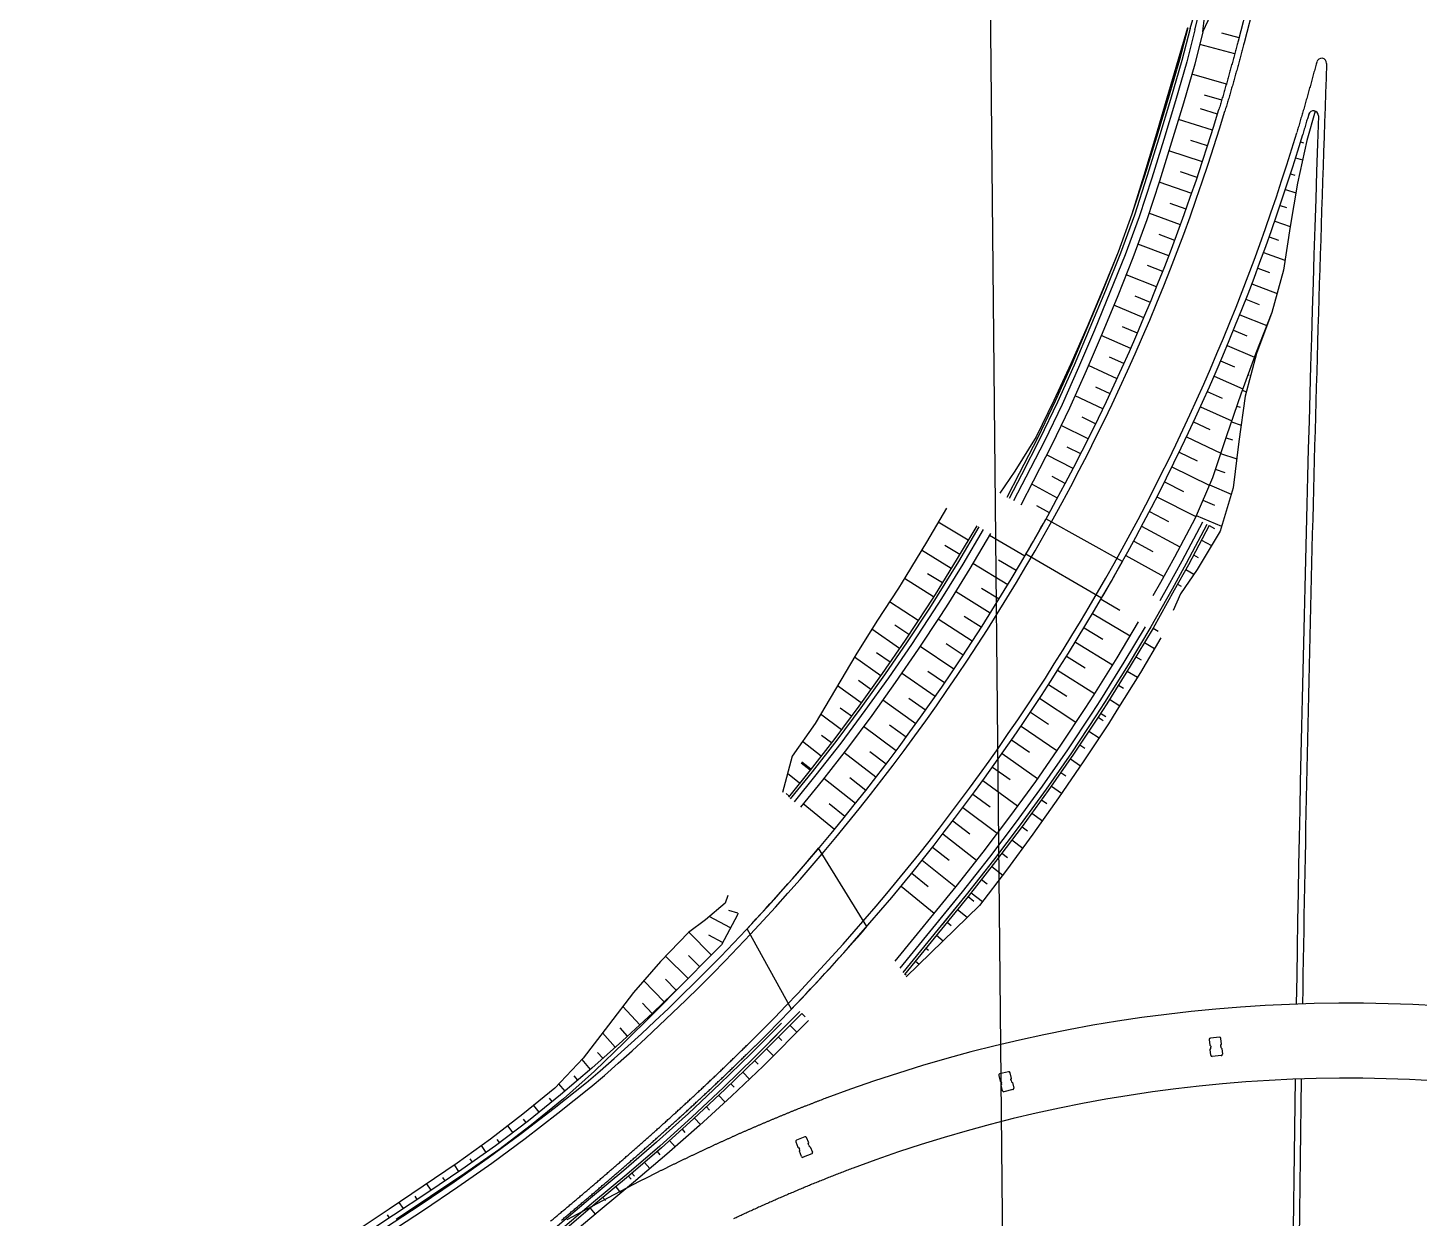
# Model space of a CAD drawing. Header units: inches. Extents: x 499362 to 502582, y 2542122 to 2545349.
# Drawn here: x 501172.5 to 501339.5, y 2543730.9 to 2543873.7 of the extents above; entities that cross this region are included whole.
import ezdxf

# ---------------------------------------------------------------- set-up
doc = ezdxf.new("R2010")
doc.units = ezdxf.units.IN
doc.header["$MEASUREMENT"] = 0
for name, color, linetype in [('0-段落划分', 2, 'Continuous'), ('ql', 7, 'Continuous'), ('桥-立柱', 5, 'Continuous')]:
    doc.layers.add(name, color=color, linetype=linetype)

# ---------------------------------------------------------------- blocks, each defined once
blk = doc.blocks.new('A$C035667EC')
at = {"layer": '桥-立柱', "color": 1, "linetype": 'Continuous'}
for p, q in [((501314.28, 2543752.35), (501314.35, 2543751.65)), ((501314.35, 2543751.65), (501314.46, 2543751.56)), ((501315.51, 2543752.61), (501314.42, 2543752.51)), ((501314.46, 2543751.56), (501314.47, 2543751.41)), ((501314.48, 2543751.26), (501314.47, 2543751.41)), ((501315.65, 2543751.67), (501315.74, 2543751.78)), ((501315.66, 2543751.52), (501315.65, 2543751.67)), ((501315.66, 2543751.52), (501315.68, 2543751.37)), ((501315.74, 2543751.78), (501315.68, 2543752.48)), ((501314.39, 2543751.15), (501314.48, 2543751.26)), ((501314.46, 2543750.46), (501314.39, 2543751.15)), ((501315.72, 2543750.42), (501314.62, 2543750.32)), ((501315.68, 2543751.37), (501315.79, 2543751.28)), ((501315.79, 2543751.28), (501315.85, 2543750.59)), ((501290.2, 2543748.47), (501289.13, 2543748.21)), ((501290.54, 2543747.68), (501290.38, 2543748.36)), ((501289.02, 2543748.03), (501289.18, 2543747.35)), ((501289.18, 2543747.35), (501289.3, 2543747.28)), ((501289.3, 2543747.28), (501289.34, 2543747.13)), ((501289.3, 2543746.86), (501289.38, 2543746.99)), ((501289.47, 2543746.18), (501289.3, 2543746.86)), ((501289.38, 2543746.99), (501289.34, 2543747.13)), ((501290.47, 2543747.56), (501290.54, 2543747.68)), ((501290.51, 2543747.42), (501290.47, 2543747.56)), ((501290.51, 2543747.42), (501290.54, 2543747.27)), ((501290.54, 2543747.27), (501290.66, 2543747.2)), ((501290.66, 2543747.2), (501290.83, 2543746.52)), ((501290.72, 2543746.33), (501289.65, 2543746.07)), ((501264.66, 2543740.06), (501264.92, 2543739.41)), ((501265.76, 2543740.67), (501264.74, 2543740.25)), ((501266.22, 2543739.94), (501265.96, 2543740.58)), ((501266.16, 2543739.81), (501266.22, 2543739.94)), ((501266.22, 2543739.67), (501266.16, 2543739.81)), ((501264.92, 2543739.41), (501265.05, 2543739.35)), ((501265.05, 2543739.35), (501265.11, 2543739.21)), ((501265.17, 2543739.08), (501265.11, 2543739.21)), ((501265.11, 2543738.95), (501265.17, 2543739.08)), ((501265.37, 2543738.3), (501265.11, 2543738.95)), ((501266.59, 2543738.63), (501265.57, 2543738.21)), ((501266.22, 2543739.67), (501266.28, 2543739.53)), ((501266.28, 2543739.53), (501266.41, 2543739.47)), ((501266.41, 2543739.47), (501266.67, 2543738.82))]:
    blk.add_line(p, q, dxfattribs=at)
for centre, start, end in [((501314.43, 2543752.36), 95.2558, 185.2558), ((501315.53, 2543752.46), 5.2558, 95.2558), ((501314.61, 2543750.47), 185.2558, 275.2558), ((501315.7, 2543750.57), 275.2558, 5.2558), ((501289.16, 2543748.07), 103.6817, 193.6817), ((501290.23, 2543748.33), 13.6817, 103.6817), ((501290.68, 2543746.48), 283.6817, 13.6817), ((501289.61, 2543746.22), 193.6817, 283.6817), ((501264.8, 2543740.11), 112.1075, 202.1075), ((501265.82, 2543740.53), 22.1075, 112.1075), ((501265.51, 2543738.35), 202.1075, 292.1075), ((501266.53, 2543738.77), 292.1075, 22.1075)]:
    blk.add_arc(centre, 0.15, start, end, dxfattribs=at)
blk = doc.blocks.new('A$C3C1B3F5F')
at = {"layer": 'ql', "color": 1, "linetype": 'Continuous'}
for p, q in [((501303.86, 2543809.71), (501294.68, 2543814.81)), ((501301.35, 2543805.3), (501292.28, 2543810.58)), ((501273.21, 2543765.91), (501267.41, 2543775.29)), ((501264.14, 2543755.98), (501258.84, 2543765.64))]:
    blk.add_line(p, q, dxfattribs=at)
for radius, start, end in [(248.25, 329.8183, 330.9412), (258.75, 329.8183, 330.9412), (248.25, 316.8632, 319.8426), (258.75, 316.1035, 319.0828)]:
    blk.add_arc((501077.68, 2543935.38), radius, start, end, dxfattribs=at)
blk = doc.blocks.new('A$C3A006F90')
at = {"layer": '0-段落划分', "color": 2, "linetype": 'Continuous'}
for p, q in [((501287.84, 2543894.84), (501289.54, 2543719.84)), ((501317.33, 2543870.61), (501313.14, 2543871.74)), ((501317.85, 2543872.54), (501315.78, 2543873.1)), ((501316.33, 2543866.99), (501312.18, 2543868.19)), ((501315.77, 2543865.07), (501313.7, 2543865.68)), ((501315.26, 2543863.39), (501313.21, 2543864.01)), ((501314.68, 2543861.48), (501310.59, 2543862.76)), ((501314.07, 2543859.57), (501312.05, 2543860.22)), ((501325.23, 2543860.06), (501325.57, 2543859.96)), ((501313.46, 2543857.67), (501309.44, 2543858.99)), ((501324.64, 2543858.15), (501325.48, 2543857.89)), ((501312.17, 2543853.88), (501308.27, 2543855.24)), ((501312.82, 2543855.77), (501310.84, 2543856.45)), ((501324.03, 2543856.24), (501324.53, 2543856.08)), ((501323.41, 2543854.34), (501324.66, 2543853.93)), ((501311.51, 2543852), (501309.58, 2543852.68)), ((501322.78, 2543852.44), (501323.56, 2543852.18)), ((501310.83, 2543850.12), (501307.04, 2543851.5)), ((501322.13, 2543850.55), (501324, 2543849.9)), ((501310.13, 2543848.24), (501308.26, 2543848.94)), ((501321.47, 2543848.67), (501322.57, 2543848.27)), ((501309.42, 2543846.37), (501305.72, 2543847.79)), ((501320.79, 2543846.78), (501323.35, 2543845.85)), ((501308.7, 2543844.51), (501306.87, 2543845.23)), ((501320.1, 2543844.91), (501321.52, 2543844.38)), ((501307.96, 2543842.65), (501304.3, 2543844.12)), ((501319.39, 2543843.04), (501322.41, 2543841.88)), ((501306.44, 2543838.95), (501302.82, 2543840.47)), ((501307.21, 2543840.8), (501305.39, 2543841.55)), ((501318.67, 2543841.17), (501320.27, 2543840.54)), ((501317.94, 2543839.31), (501321.17, 2543838.02)), ((501321.78, 2543839.59), (501321.78, 2543839.59)), ((501304.85, 2543835.28), (501301.31, 2543836.84)), ((501305.65, 2543837.11), (501303.86, 2543837.88)), ((501317.19, 2543837.46), (501318.8, 2543836.79)), ((501321.05, 2543837.73), (501321.08, 2543837.71)), ((501316.42, 2543835.61), (501319.69, 2543834.24)), ((501320.32, 2543835.87), (501320.35, 2543835.85)), ((501303.21, 2543831.63), (501299.77, 2543833.21)), ((501304.04, 2543833.45), (501302.29, 2543834.24)), ((501315.64, 2543833.77), (501317.32, 2543833.05)), ((501319.6, 2543834), (501319.76, 2543833.94)), ((501314.85, 2543831.93), (501318.29, 2543830.43)), ((501318.91, 2543832.12), (501319.08, 2543832.06)), ((501302.37, 2543829.82), (501300.68, 2543830.61)), ((501314.04, 2543830.1), (501315.83, 2543829.3)), ((501318.22, 2543830.25), (501318.74, 2543830.05)), ((501301.51, 2543828.01), (501298.18, 2543829.6)), ((501313.22, 2543828.28), (501316.97, 2543826.57)), ((501317.57, 2543828.36), (501317.98, 2543828.22)), ((501300.64, 2543826.21), (501299.01, 2543827.01)), ((501299.75, 2543824.42), (501296.52, 2543826.03)), ((501312.39, 2543826.46), (501314.35, 2543825.55)), ((501316.93, 2543826.46), (501318.11, 2543826.06)), ((501298.85, 2543822.63), (501297.25, 2543823.44)), ((501311.54, 2543824.65), (501315.65, 2543822.7)), ((501316.29, 2543824.56), (501317.05, 2543824.3)), ((501297.93, 2543820.85), (501294.77, 2543822.5)), ((501310.68, 2543822.84), (501312.83, 2543821.8)), ((501315.64, 2543822.67), (501317.57, 2543822.01)), ((501297, 2543819.08), (501295.44, 2543819.91)), ((501309.8, 2543821.05), (501314.26, 2543818.85)), ((501315, 2543820.78), (501316.16, 2543820.38)), ((501296.06, 2543817.32), (501292.98, 2543818.99)), ((501308.91, 2543819.26), (501311.18, 2543818.11)), ((501314.29, 2543818.91), (501316.92, 2543817.79)), ((501308, 2543817.47), (501312.65, 2543815.09)), ((501313.5, 2543817.07), (501314.92, 2543816.47)), ((501295.1, 2543815.56), (501293.58, 2543816.4)), ((501307.09, 2543815.69), (501309.4, 2543814.49)), ((501312.72, 2543815.23), (501315.76, 2543813.93)), ((501285.37, 2543812.28), (501281.76, 2543814.42)), ((501306.15, 2543813.93), (501310.76, 2543811.47)), ((501314.26, 2543814.03), (501314.92, 2543813.68)), ((501284.35, 2543810.56), (501282.55, 2543811.63)), ((501292.14, 2543810.34), (501287.9, 2543812.82)), ((501305.21, 2543812.16), (501307.5, 2543810.92)), ((501313.33, 2543812.26), (501314.54, 2543811.61)), ((501283.31, 2543808.85), (501279.76, 2543811.05)), ((501291.13, 2543808.62), (501289.01, 2543809.88)), ((501304.25, 2543810.41), (501308.82, 2543807.89)), ((501312.39, 2543810.49), (501312.95, 2543810.19)), ((501282.26, 2543807.15), (501280.49, 2543808.24)), ((501290.1, 2543806.9), (501285.9, 2543809.45)), ((501311.45, 2543808.73), (501312.43, 2543808.19)), ((501281.2, 2543805.45), (501277.72, 2543807.68)), ((501310.48, 2543806.97), (501310.89, 2543806.75)), ((501279.35, 2543802.61), (501275.91, 2543804.88)), ((501288, 2543803.5), (501283.85, 2543806.11)), ((501289.06, 2543805.2), (501286.97, 2543806.48)), ((501301.29, 2543805.19), (501303.55, 2543803.87)), ((501300.28, 2543803.46), (501304.77, 2543800.8)), ((501277.13, 2543799.28), (501273.79, 2543801.57)), ((501278.25, 2543800.94), (501276.54, 2543802.07)), ((501285.85, 2543800.13), (501281.75, 2543802.79)), ((501286.93, 2543801.81), (501284.87, 2543803.12)), ((501299.25, 2543801.75), (501301.49, 2543800.4)), ((501307.53, 2543801.71), (501308.13, 2543801.35)), ((501298.21, 2543800.04), (501302.66, 2543797.31)), ((501306.5, 2543799.99), (501307.72, 2543799.27)), ((501274.86, 2543795.99), (501271.72, 2543798.23)), ((501275.99, 2543797.63), (501274.36, 2543798.75)), ((501283.64, 2543796.79), (501279.59, 2543799.52)), ((501284.75, 2543798.45), (501282.71, 2543799.81)), ((501297.16, 2543798.34), (501299.37, 2543796.96)), ((501305.48, 2543798.27), (501306.09, 2543797.91)), ((501282.52, 2543795.14), (501280.5, 2543796.52)), ((501296.09, 2543796.65), (501300.49, 2543793.85)), ((501304.44, 2543796.56), (501305.65, 2543795.81)), ((501273.69, 2543794.36), (501272.19, 2543795.43)), ((501281.38, 2543793.49), (501277.37, 2543796.29)), ((501295.01, 2543794.96), (501297.2, 2543793.55)), ((501303.37, 2543794.87), (501303.98, 2543794.49)), ((501272.53, 2543792.74), (501269.67, 2543794.78)), ((501280.23, 2543791.85), (501278.24, 2543793.26)), ((501293.92, 2543793.29), (501298.26, 2543790.43)), ((501302.31, 2543793.18), (501303.54, 2543792.4)), ((501271.34, 2543791.13), (501270.01, 2543792.12)), ((501279.07, 2543790.23), (501275.11, 2543793.08)), ((501292.82, 2543791.62), (501294.98, 2543790.18)), ((501301.23, 2543791.49), (501301.85, 2543791.1)), ((501270.15, 2543789.52), (501267.64, 2543791.39)), ((501276.71, 2543787), (501272.8, 2543789.91)), ((501277.9, 2543788.61), (501275.93, 2543790.05)), ((501291.7, 2543789.96), (501296, 2543787.04)), ((501300.94, 2543791.03), (501301.55, 2543790.63)), ((501268.94, 2543787.93), (501267.77, 2543788.84)), ((501290.57, 2543788.31), (501292.7, 2543786.84)), ((501299.83, 2543789.36), (501301.06, 2543788.55)), ((501267.71, 2543786.35), (501265.46, 2543788.1)), ((501274.29, 2543783.81), (501270.45, 2543786.77)), ((501275.5, 2543785.4), (501273.57, 2543786.87)), ((501289.43, 2543786.67), (501293.68, 2543783.68)), ((501298.73, 2543787.69), (501299.34, 2543787.29)), ((501266.39, 2543784.66), (501265.32, 2543785.52)), ((501266.48, 2543784.77), (501265.4, 2543785.62)), ((501288.27, 2543785.04), (501290.38, 2543783.53)), ((501297.61, 2543786.03), (501298.83, 2543785.19)), ((501265.13, 2543783.1), (501263.69, 2543784.26)), ((501271.82, 2543780.67), (501268.04, 2543783.68)), ((501273.06, 2543782.23), (501271.15, 2543783.73)), ((501287.1, 2543783.41), (501291.29, 2543780.38)), ((501296.47, 2543784.39), (501297.09, 2543783.97)), ((501263.87, 2543781.55), (501263.5, 2543781.85)), ((501285.92, 2543781.8), (501288, 2543780.27)), ((501295.34, 2543782.75), (501296.57, 2543781.89)), ((501269.3, 2543777.56), (501265.57, 2543780.63)), ((501270.57, 2543779.11), (501268.69, 2543780.63)), ((501284.73, 2543780.19), (501288.85, 2543777.11)), ((501294.17, 2543781.12), (501294.79, 2543780.67)), ((501283.52, 2543778.6), (501285.57, 2543777.04)), ((501293, 2543779.5), (501294.26, 2543778.59)), ((501282.3, 2543777.01), (501286.37, 2543773.87)), ((501291.82, 2543777.88), (501292.46, 2543777.4)), ((501281.07, 2543775.44), (501283.09, 2543773.85)), ((501290.61, 2543776.29), (501291.91, 2543775.31)), ((501279.83, 2543773.87), (501283.85, 2543770.66)), ((501289.41, 2543774.7), (501290.07, 2543774.2)), ((501278.58, 2543772.31), (501280.57, 2543770.7)), ((501286.95, 2543771.54), (501287.62, 2543771.01)), ((501288.19, 2543773.11), (501289.51, 2543772.07)), ((501277.31, 2543770.76), (501281.26, 2543767.5)), ((501285.72, 2543769.96), (501287.07, 2543768.9)), ((501285.36, 2543769.51), (501286.02, 2543768.96)), ((501256.83, 2543765.73), (501254.28, 2543767.09)), ((501257.73, 2543767.51), (501256.63, 2543767.82)), ((501284.09, 2543767.96), (501285.25, 2543767.01)), ((501254.56, 2543762.48), (501251.83, 2543765.21)), ((501255.89, 2543763.97), (501254.22, 2543764.86)), ((501281.56, 2543764.86), (501282.37, 2543764.2)), ((501282.82, 2543766.41), (501283.32, 2543766.01)), ((501280.29, 2543763.31), (501280.61, 2543763.05)), ((501251.74, 2543759.65), (501249.05, 2543762.33)), ((501253.15, 2543761.07), (501251.8, 2543762.42)), ((501279.03, 2543761.76), (501279.49, 2543761.39)), ((501277.76, 2543760.21), (501277.91, 2543760.1)), ((501248.87, 2543756.86), (501246.43, 2543759.4)), ((501250.31, 2543758.25), (501249.03, 2543759.58)), ((501247.43, 2543755.47), (501246.29, 2543756.7)), ((501245.96, 2543754.12), (501243.92, 2543756.32)), ((501265.38, 2543755.48), (501265.8, 2543755.07)), ((501243.01, 2543751.42), (501241.48, 2543753.14)), ((501244.49, 2543752.76), (501243.59, 2543753.74)), ((501263.97, 2543754.07), (501264.81, 2543753.23)), ((501262.56, 2543752.65), (501262.98, 2543752.23)), ((501240.02, 2543748.76), (501239.02, 2543749.94)), ((501241.52, 2543750.09), (501240.88, 2543750.8)), ((501259.73, 2543749.82), (501260.14, 2543749.4)), ((501261.15, 2543751.23), (501261.98, 2543750.4)), ((501258.3, 2543748.43), (501259.11, 2543747.59)), ((501236.98, 2543746.16), (501236.24, 2543747.03)), ((501238.5, 2543747.46), (501238.06, 2543747.97)), ((501256.86, 2543747.03), (501257.26, 2543746.62)), ((501235.44, 2543744.89), (501235.1, 2543745.3)), ((501255.41, 2543745.65), (501256.19, 2543744.83)), ((501233.89, 2543743.62), (501233.22, 2543744.44)), ((501253.96, 2543744.28), (501254.33, 2543743.88)), ((501230.74, 2543741.16), (501230.11, 2543741.99)), ((501232.33, 2543742.37), (501232.01, 2543742.79)), ((501251.02, 2543741.57), (501251.37, 2543741.18)), ((501252.5, 2543742.91), (501253.23, 2543742.13)), ((501229.14, 2543739.95), (501228.83, 2543740.36)), ((501249.53, 2543740.23), (501250.21, 2543739.48)), ((501227.52, 2543738.78), (501226.94, 2543739.61)), ((501248.04, 2543738.9), (501248.36, 2543738.52)), ((501224.24, 2543736.49), (501223.71, 2543737.3)), ((501225.89, 2543737.63), (501225.6, 2543738.04)), ((501246.52, 2543737.59), (501247.16, 2543736.86)), ((501220.92, 2543734.27), (501220.4, 2543735.04)), ((501222.58, 2543735.38), (501222.32, 2543735.77)), ((501244.6, 2543735.93), (501244.9, 2543735.57)), ((501245.01, 2543736.29), (501245.32, 2543735.93)), ((501219.25, 2543733.16), (501219, 2543733.54)), ((501241.52, 2543733.38), (501241.82, 2543733.01)), ((501243.06, 2543734.65), (501243.67, 2543733.92)), ((501217.58, 2543732.06), (501217.09, 2543732.8)), ((501239.99, 2543732.09), (501240.6, 2543731.37)), ((501215.92, 2543730.95), (501215.67, 2543731.32))]:
    blk.add_line(p, q, dxfattribs=at)
at = {"layer": '0-段落划分', "color": 2, "flags": 128}
for points in [[(501328.51, 2543930.87), (501327.98, 2543925.91), (501327.37, 2543920.96), (501326.7, 2543916.02), (501325.97, 2543911.09), (501325.16, 2543906.17), (501324.29, 2543901.26), (501323.36, 2543896.37), (501322.36, 2543891.49), (501321.29, 2543886.63), (501320.17, 2543881.78), (501318.99, 2543876.95), (501317.74, 2543872.13)], [(501239.55, 2543747.16), (501235.67, 2543744.05), (501231.73, 2543741.03), (501227.74, 2543738.09), (501223.69, 2543735.23), (501219.58, 2543732.45), (501215.43, 2543729.76), (501211.22, 2543727.15), (501206.96, 2543724.63), (501202.66, 2543722.19), (501198.31, 2543719.84), (501193.92, 2543717.58), (501189.47, 2543715.41)], [(501240.02, 2543746.57), (501236.13, 2543743.46), (501232.18, 2543740.43), (501228.18, 2543737.48), (501224.11, 2543734.61), (501220, 2543731.82), (501215.83, 2543729.12), (501211.61, 2543726.51), (501207.34, 2543723.98), (501203.02, 2543721.53), (501198.66, 2543719.18), (501194.25, 2543716.91), (501189.8, 2543714.74)]]:
    blk.add_lwpolyline(points, dxfattribs=at)
at = {"layer": '0-段落划分', "color": 2, "linetype": 'Continuous', "flags": 128}
for points in [[(501329.25, 2543930.79), (501328.72, 2543925.82), (501328.12, 2543920.86), (501327.45, 2543915.91), (501326.71, 2543910.97), (501325.9, 2543906.04), (501325.03, 2543901.12), (501324.09, 2543896.22), (501323.09, 2543891.33), (501322.03, 2543886.46), (501320.9, 2543881.6), (501319.71, 2543876.76), (501318.47, 2543871.94)], [(501311.98, 2543873.66), (501311.98, 2543873.66), (501313.88, 2543880.04), (501314.16, 2543882.14)], [(501312.56, 2543873.51), (501312.56, 2543873.51), (501314.18, 2543880.03), (501314.46, 2543882.13)], [(501313.52, 2543873.25), (501313.69, 2543875.01), (501314.78, 2543880), (501315.05, 2543882.11)], [(501313.52, 2543873.25), (501316.61, 2543879.94), (501316.61, 2543879.94), (501316.89, 2543882.04)], [(501311.67, 2543873.74), (501310.55, 2543869.94)], [(501311.69, 2543873.74), (501310.7, 2543869.9)], [(501311.98, 2543873.66), (501310.99, 2543869.82)], [(501311.98, 2543873.66), (501310.99, 2543869.82)], [(501312.56, 2543873.51), (501311.57, 2543869.66)], [(501312.56, 2543873.51), (501311.57, 2543869.66)], [(501313.52, 2543873.25), (501312.53, 2543869.38)], [(501310.55, 2543869.94), (501309.2, 2543865.29), (501307.83, 2543860.65), (501306.43, 2543856.01), (501304.97, 2543851.39), (501303.33, 2543846.83), (501303.33, 2543846.83)], [(501310.7, 2543869.9), (501309.35, 2543865.25), (501307.96, 2543860.61), (501306.52, 2543855.98), (501305, 2543851.38), (501303.34, 2543846.83), (501303.34, 2543846.83)], [(501310.99, 2543869.82), (501309.64, 2543865.16), (501308.24, 2543860.52), (501306.8, 2543855.89), (501305.29, 2543851.28), (501303.62, 2543846.72), (501303.62, 2543846.72)], [(501310.99, 2543869.82), (501309.64, 2543865.16), (501308.24, 2543860.52), (501306.8, 2543855.89), (501305.29, 2543851.28), (501303.62, 2543846.72), (501303.62, 2543846.72)], [(501311.57, 2543869.66), (501310.22, 2543864.99), (501308.81, 2543860.33), (501307.37, 2543855.69), (501305.85, 2543851.07), (501304.18, 2543846.5), (501304.18, 2543846.5)], [(501311.57, 2543869.66), (501310.22, 2543864.99), (501308.81, 2543860.33), (501307.37, 2543855.69), (501305.85, 2543851.07), (501304.18, 2543846.5), (501304.18, 2543846.5)], [(501312.53, 2543869.38), (501311.17, 2543864.7), (501309.76, 2543860.02), (501308.31, 2543855.36), (501306.79, 2543850.72), (501305.11, 2543846.13), (501305.11, 2543846.13)], [(501326.98, 2543863.76), (501326, 2543860.21), (501324.86, 2543855.12), (501324, 2543849.92), (501323.17, 2543844.67), (501321.78, 2543839.59), (501321.78, 2543839.59)], [(501303.33, 2543846.83), (501301.52, 2543842.33), (501299.63, 2543837.87), (501297.68, 2543833.43), (501295.65, 2543829.03), (501293.5, 2543824.67), (501293.5, 2543824.67)], [(501303.34, 2543846.83), (501301.53, 2543842.33), (501299.68, 2543837.85), (501297.78, 2543833.38), (501295.81, 2543828.94), (501293.7, 2543824.57), (501293.7, 2543824.57)], [(501303.62, 2543846.72), (501301.81, 2543842.21), (501299.95, 2543837.73), (501298.06, 2543833.25), (501296.08, 2543828.81), (501293.97, 2543824.44), (501293.97, 2543824.44)], [(501303.62, 2543846.72), (501301.81, 2543842.21), (501299.95, 2543837.73), (501298.06, 2543833.25), (501296.08, 2543828.81), (501293.97, 2543824.44), (501293.97, 2543824.44)], [(501304.18, 2543846.5), (501302.36, 2543841.98), (501300.5, 2543837.48), (501298.6, 2543833), (501296.62, 2543828.55), (501294.5, 2543824.16), (501294.5, 2543824.16)], [(501304.18, 2543846.5), (501302.36, 2543841.98), (501300.5, 2543837.48), (501298.6, 2543833), (501296.62, 2543828.55), (501294.5, 2543824.16), (501294.5, 2543824.16)], [(501305.11, 2543846.13), (501303.29, 2543841.6), (501301.42, 2543837.08), (501299.51, 2543832.58), (501297.52, 2543828.11), (501295.39, 2543823.71), (501295.39, 2543823.71)], [(501321.78, 2543839.59), (501319.86, 2543834.71), (501318.05, 2543829.78), (501316.36, 2543824.77), (501314.65, 2543819.75), (501312.57, 2543814.89), (501312.57, 2543814.89)], [(501321.78, 2543839.59), (501319.95, 2543834.67), (501318.6, 2543829.53), (501317.82, 2543824.09), (501317.14, 2543818.54), (501315.59, 2543813.34), (501315.59, 2543813.34)], [(501293.5, 2543824.67), (501290.97, 2543820.53), (501289.14, 2543817.89)], [(501293.7, 2543824.57), (501291.49, 2543820.25), (501290.01, 2543817.4)], [(501293.97, 2543824.44), (501291.76, 2543820.1), (501290.27, 2543817.26)], [(501293.97, 2543824.44), (501291.76, 2543820.1), (501290.27, 2543817.26)], [(501294.5, 2543824.16), (501292.28, 2543819.82), (501290.8, 2543816.97)], [(501294.5, 2543824.16), (501292.28, 2543819.82), (501290.8, 2543816.97)], [(501295.39, 2543823.71), (501293.16, 2543819.35), (501291.67, 2543816.48)], [(501282.76, 2543816.11), (501280.35, 2543812.03), (501277.89, 2543807.96), (501276.98, 2543806.52)], [(501312.57, 2543814.89), (501310.1, 2543810.22), (501308.42, 2543807.17)], [(501286.39, 2543814), (501283.93, 2543809.85), (501281.39, 2543805.74), (501280.45, 2543804.28)], [(501286.65, 2543813.85), (501284.18, 2543809.69), (501281.64, 2543805.58), (501280.7, 2543804.11)], [(501286.65, 2543813.85), (501284.18, 2543809.69), (501281.64, 2543805.58), (501280.7, 2543804.11)], [(501287.17, 2543813.55), (501284.7, 2543809.38), (501282.15, 2543805.26), (501281.21, 2543803.79)], [(501287.17, 2543813.55), (501284.7, 2543809.38), (501282.15, 2543805.26), (501281.21, 2543803.79)], [(501313.46, 2543814.44), (501310.98, 2543809.75), (501309.3, 2543806.69)], [(501313.46, 2543814.44), (501310.98, 2543809.75), (501309.3, 2543806.69)], [(501313.99, 2543814.16), (501311.51, 2543809.47), (501309.82, 2543806.4)], [(501313.99, 2543814.16), (501311.51, 2543809.47), (501309.82, 2543806.4)], [(501314.26, 2543814.03), (501311.78, 2543809.32), (501310.08, 2543806.25)], [(501315.59, 2543813.34), (501312.82, 2543808.76), (501310.82, 2543805.84)], [(501288.03, 2543813.05), (501285.55, 2543808.86), (501282.99, 2543804.72), (501282.05, 2543803.24)], [(501276.98, 2543806.52), (501274.4, 2543802.54), (501271.88, 2543798.5), (501269.45, 2543794.39), (501266.98, 2543790.28), (501264.25, 2543786.36), (501264.25, 2543786.36)], [(501308.42, 2543807.17), (501307.52, 2543805.58)], [(501309.3, 2543806.69), (501308.34, 2543804.99)], [(501309.82, 2543806.4), (501307.27, 2543801.86)], [(501309.82, 2543806.4), (501307.27, 2543801.86)], [(501310.08, 2543806.25), (501307.53, 2543801.71)], [(501310.82, 2543805.84), (501309.96, 2543803.83)], [(501280.45, 2543804.28), (501277.79, 2543800.25), (501275.05, 2543796.27), (501272.24, 2543792.34), (501269.36, 2543788.47), (501266.39, 2543784.66), (501266.39, 2543784.66)], [(501280.7, 2543804.11), (501278.04, 2543800.08), (501275.3, 2543796.09), (501272.49, 2543792.16), (501269.6, 2543788.28), (501266.62, 2543784.47), (501266.62, 2543784.47)], [(501280.7, 2543804.11), (501278.04, 2543800.08), (501275.3, 2543796.09), (501272.49, 2543792.16), (501269.6, 2543788.28), (501266.62, 2543784.47), (501266.62, 2543784.47)], [(501281.21, 2543803.79), (501278.54, 2543799.74), (501275.79, 2543795.75), (501272.97, 2543791.81), (501270.07, 2543787.92), (501267.09, 2543784.09), (501267.09, 2543784.09)], [(501281.21, 2543803.79), (501278.54, 2543799.74), (501275.79, 2543795.75), (501272.97, 2543791.81), (501270.07, 2543787.92), (501267.09, 2543784.09), (501267.09, 2543784.09)], [(501282.05, 2543803.24), (501279.37, 2543799.18), (501276.61, 2543795.17), (501273.78, 2543791.21), (501270.87, 2543787.31), (501267.87, 2543783.47), (501267.87, 2543783.47)], [(501305.76, 2543802.45), (501303.18, 2543798.13), (501300.37, 2543793.66), (501299.34, 2543792.06)], [(501306.58, 2543801.88), (501304.03, 2543797.61), (501301.21, 2543793.12), (501300.18, 2543791.52)], [(501307.27, 2543801.86), (501304.55, 2543797.3), (501301.72, 2543792.8), (501300.68, 2543791.19)], [(501307.27, 2543801.86), (501304.55, 2543797.3), (501301.72, 2543792.8), (501300.68, 2543791.19)], [(501307.53, 2543801.71), (501304.8, 2543797.14), (501301.97, 2543792.64), (501300.94, 2543791.03)], [(501308.48, 2543800.56), (501306.02, 2543796.4), (501303.2, 2543791.86), (501302.17, 2543790.23)], [(501299.34, 2543792.06), (501296.43, 2543787.66), (501293.42, 2543783.32), (501290.32, 2543779.05), (501287.13, 2543774.84), (501283.87, 2543770.69), (501283.87, 2543770.69)], [(501300.18, 2543791.52), (501297.26, 2543787.1), (501294.24, 2543782.74), (501291.13, 2543778.46), (501287.93, 2543774.23), (501284.65, 2543770.07), (501284.65, 2543770.07)], [(501300.18, 2543791.52), (501297.26, 2543787.1), (501294.24, 2543782.74), (501291.13, 2543778.46), (501287.93, 2543774.23), (501284.65, 2543770.07), (501284.65, 2543770.07)], [(501300.68, 2543791.19), (501297.75, 2543786.76), (501294.73, 2543782.4), (501291.61, 2543778.1), (501288.4, 2543773.87), (501285.12, 2543769.69), (501285.12, 2543769.69)], [(501300.68, 2543791.19), (501297.75, 2543786.76), (501294.73, 2543782.4), (501291.61, 2543778.1), (501288.4, 2543773.87), (501285.12, 2543769.69), (501285.12, 2543769.69)], [(501300.94, 2543791.03), (501298, 2543786.6), (501294.97, 2543782.23), (501291.85, 2543777.92), (501288.64, 2543773.69), (501285.36, 2543769.51), (501285.36, 2543769.51)], [(501302.17, 2543790.23), (501299.22, 2543785.77), (501296.21, 2543781.35), (501293.13, 2543776.98), (501289.97, 2543772.67), (501286.7, 2543768.43), (501286.7, 2543768.43)], [(501264.25, 2543786.36), (501263.09, 2543781.99)], [(501266.39, 2543784.66), (501263.78, 2543781.43)], [(501266.62, 2543784.47), (501264.01, 2543781.24)], [(501266.62, 2543784.47), (501264.01, 2543781.24)], [(501267.09, 2543784.09), (501264.47, 2543780.85)], [(501267.09, 2543784.09), (501264.47, 2543780.85)], [(501267.87, 2543783.47), (501265.24, 2543780.22)], [(501283.87, 2543770.69), (501276.55, 2543761.73)], [(501284.65, 2543770.07), (501277.16, 2543760.89)], [(501284.65, 2543770.07), (501281.77, 2543766.54)], [(501256.53, 2543769.61), (501256.2, 2543768.69), (501253.84, 2543766.72), (501253.84, 2543766.72), (501251.81, 2543765.19), (501251.81, 2543765.19), (501248.43, 2543761.69), (501245.21, 2543758), (501242.19, 2543754.07), (501239.16, 2543750.09), (501235.75, 2543746.51), (501235.75, 2543746.51), (501235.75, 2543746.51), (501231.93, 2543743.39), (501228.03, 2543740.39), (501224.03, 2543737.52), (501219.96, 2543734.74), (501215.88, 2543731.99), (501215.88, 2543731.99)], [(501285.12, 2543769.69), (501277.52, 2543760.39)], [(501285.36, 2543769.51), (501277.71, 2543760.14)], [(501286.7, 2543768.43), (501277.92, 2543759.85)], [(501285.12, 2543769.69), (501282.23, 2543766.16)], [(501257.73, 2543767.51), (501257.67, 2543767.31), (501255.74, 2543763.7), (501255.74, 2543763.7), (501254.57, 2543762.49), (501254.57, 2543762.49), (501251.08, 2543758.99), (501247.52, 2543755.56), (501243.89, 2543752.19), (501240.19, 2543748.91), (501236.43, 2543745.69), (501236.43, 2543745.69), (501236.43, 2543745.69), (501232.59, 2543742.57), (501228.65, 2543739.58), (501224.61, 2543736.73), (501220.5, 2543733.99), (501216.38, 2543731.26), (501216.38, 2543731.26), (501216.38, 2543731.26), (501212.26, 2543728.54)], [(501254.57, 2543762.49), (501251.09, 2543758.98), (501247.59, 2543755.48), (501244.08, 2543751.98), (501240.51, 2543748.54), (501236.81, 2543745.23), (501236.81, 2543745.23), (501236.81, 2543745.23), (501232.97, 2543742.1), (501229.02, 2543739.1), (501224.97, 2543736.25), (501220.84, 2543733.5), (501216.72, 2543730.76)], [(501265.17, 2543755.7), (501259.71, 2543750.21), (501255.98, 2543746.59), (501252.19, 2543743.04), (501248.34, 2543739.55), (501244.4, 2543736.16), (501244.4, 2543736.16)], [(501265.38, 2543755.48), (501259.92, 2543750), (501256.19, 2543746.38), (501252.39, 2543742.82), (501248.54, 2543739.33), (501244.6, 2543735.93), (501244.6, 2543735.93)], [(501262.94, 2543754.31), (501259.29, 2543750.64), (501255.57, 2543747.03), (501251.79, 2543743.48), (501247.95, 2543740.01), (501244.02, 2543736.62), (501244.02, 2543736.62)], [(501263.37, 2543753.89), (501259.71, 2543750.21), (501255.98, 2543746.59), (501252.19, 2543743.04), (501248.34, 2543739.55), (501244.4, 2543736.16), (501244.4, 2543736.16)], [(501266.2, 2543754.63), (501260.74, 2543749.16), (501256.97, 2543745.55), (501253.12, 2543742.02), (501249.19, 2543738.58), (501245.21, 2543735.2), (501245.21, 2543735.2)], [(501244.02, 2543736.62), (501240.03, 2543733.31), (501236.07, 2543729.95), (501232.15, 2543726.53), (501228.2, 2543723.13), (501224.05, 2543719.98), (501224.05, 2543719.98)], [(501244.4, 2543736.16), (501240.41, 2543732.84), (501236.44, 2543729.48), (501232.51, 2543726.05), (501228.54, 2543722.64), (501224.38, 2543719.48), (501224.38, 2543719.48)], [(501244.4, 2543736.16), (501240.41, 2543732.84), (501236.44, 2543729.48), (501232.51, 2543726.05), (501228.54, 2543722.64), (501224.38, 2543719.48), (501224.38, 2543719.48)], [(501244.6, 2543735.93), (501240.6, 2543732.61), (501236.62, 2543729.24), (501232.69, 2543725.81), (501228.72, 2543722.4), (501224.55, 2543719.23), (501224.55, 2543719.23)], [(501245.21, 2543735.2), (501241.19, 2543731.87), (501237.2, 2543728.5), (501233.23, 2543725.07), (501229.23, 2543721.68), (501225.04, 2543718.52), (501225.04, 2543718.52)], [(501215.88, 2543731.99), (501211.78, 2543729.28), (501207.58, 2543726.72), (501203.29, 2543724.32), (501198.94, 2543722.03), (501194.6, 2543719.75), (501194.6, 2543719.75), (501194.6, 2543719.75), (501190.26, 2543717.45), (501185.89, 2543715.23), (501181.48, 2543713.07), (501177.02, 2543711), (501172.52, 2543709.02), (501172.52, 2543709.02)]]:
    blk.add_lwpolyline(points, dxfattribs=at)
at = {"layer": '0-段落划分', "color": 2, "flags": 128}
for points in [[(501317.74, 2543872.13, 0.000237), (501317.68, 2543871.88, 0.000585), (501317.51, 2543871.27, 0.000589), (501317.35, 2543870.66, 0.000592), (501317.18, 2543870.05, 0.000596), (501317.01, 2543869.44, 0.000599), (501316.84, 2543868.83, 0.000603), (501316.67, 2543868.22, 0.000606), (501316.5, 2543867.61, 0.00061), (501316.33, 2543867, 0.000613), (501316.15, 2543866.39, 0.000616), (501315.98, 2543865.78, 0.00062), (501315.8, 2543865.18, 0.000623), (501315.62, 2543864.57, 0.000631), (501315.44, 2543863.96, 0.000631)], [(501318.47, 2543871.94, 0.000239), (501318.4, 2543871.69, 0.000589), (501318.24, 2543871.08, 0.000592), (501318.07, 2543870.46, 0.000596), (501317.91, 2543869.85, 0.000599), (501317.74, 2543869.24, 0.000603), (501317.57, 2543868.63, 0.000606), (501317.4, 2543868.01, 0.00061), (501317.22, 2543867.4, 0.000613), (501317.05, 2543866.79, 0.000617), (501316.87, 2543866.18, 0.00062), (501316.7, 2543865.57, 0.000624), (501316.52, 2543864.96, 0.000627), (501316.34, 2543864.36, 0.000633), (501316.15, 2543863.75)], [(501327.17, 2543869.64), (501327.1, 2543869.38, 0.00063), (501326.93, 2543868.74, 0.000634), (501326.76, 2543868.11, 0.000638), (501326.59, 2543867.48, 0.000641), (501326.41, 2543866.84, 0.000645), (501326.24, 2543866.21, 0.000649), (501326.06, 2543865.58, 0.000653), (501325.88, 2543864.94, 0.000657), (501325.7, 2543864.31, 0.000661), (501325.52, 2543863.68, 0.000665), (501325.33, 2543863.05, 0.00067), (501325.15, 2543862.42, 0.000674), (501324.96, 2543861.79, 0.000657), (501324.78, 2543861.18, 0.000657)], [(501326.21, 2543863.36), (501326.05, 2543862.84, 0.000673), (501325.87, 2543862.21, 0.000678), (501325.68, 2543861.57, 0.000659), (501325.5, 2543860.96, 0.000659)], [(501235.23, 2543730.53, -0.000097), (501235.44, 2543730.7, -0.000098), (501235.65, 2543730.88, -0.0001), (501235.87, 2543731.06, -0.000101), (501236.08, 2543731.24, -0.000103), (501236.29, 2543731.42, -0.000104), (501236.51, 2543731.6, -0.000106), (501236.72, 2543731.78, -0.000107), (501236.93, 2543731.95, -0.000109), (501237.15, 2543732.13, -0.00011), (501237.36, 2543732.31, -0.000112), (501237.57, 2543732.49, -0.000113), (501237.78, 2543732.67, -0.000115), (501238, 2543732.85, -0.000116), (501238.21, 2543733.03, -0.000118), (501238.42, 2543733.21, -0.000119), (501238.63, 2543733.39, -0.000121), (501238.85, 2543733.57, -0.000122), (501239.06, 2543733.75, -0.000124), (501239.27, 2543733.93, -0.000126), (501239.48, 2543734.11, -0.000127), (501239.7, 2543734.29, -0.000129), (501239.91, 2543734.47, -0.00013), (501240.12, 2543734.65, -0.000132), (501240.33, 2543734.83, -0.000133), (501240.54, 2543735.01, -0.000135), (501240.75, 2543735.19, -0.000136), (501240.97, 2543735.37, -0.000138), (501241.18, 2543735.56, -0.000139), (501241.39, 2543735.74, -0.000141), (501241.6, 2543735.92, -0.000142), (501241.81, 2543736.1, -0.000144), (501242.02, 2543736.28, -0.000145), (501242.23, 2543736.46, -0.000147), (501242.44, 2543736.65, -0.000148), (501242.65, 2543736.83, -0.00015), (501242.86, 2543737.01, -0.000152), (501243.07, 2543737.19, -0.000153), (501243.28, 2543737.37, -0.000155), (501243.5, 2543737.56, -0.000156), (501243.71, 2543737.74, -0.000158), (501243.92, 2543737.92, -0.000159), (501244.13, 2543738.11, -0.000161), (501244.33, 2543738.29, -0.000162), (501244.54, 2543738.47, -0.000164), (501244.75, 2543738.65, -0.000165), (501244.96, 2543738.84, -0.000167), (501245.17, 2543739.02, -0.000168), (501245.38, 2543739.21, -0.00017), (501245.59, 2543739.39, -0.000171), (501245.8, 2543739.57, -0.000173), (501246.01, 2543739.76, -0.000174), (501246.22, 2543739.94, -0.000176), (501246.43, 2543740.13, -0.000177), (501246.63, 2543740.31, -0.000179), (501246.84, 2543740.5, -0.00018), (501247.05, 2543740.68, -0.000182), (501247.26, 2543740.87, -0.000183), (501247.47, 2543741.05, -0.000185), (501247.68, 2543741.24, -0.000186), (501247.88, 2543741.42, -0.000188), (501248.09, 2543741.61, -0.000189), (501248.3, 2543741.79, -0.000191), (501248.51, 2543741.98, -0.000192), (501248.71, 2543742.17, -0.000194), (501248.92, 2543742.35, -0.000195), (501249.13, 2543742.54, -0.000197), (501249.33, 2543742.73, -0.000199), (501249.54, 2543742.91, -0.0002), (501249.75, 2543743.1, -0.000202), (501249.95, 2543743.29, -0.000203), (501250.16, 2543743.47, -0.000205), (501250.36, 2543743.66, -0.000206), (501250.57, 2543743.85, -0.000208), (501250.78, 2543744.04, -0.000209), (501250.98, 2543744.23, -0.000211), (501251.19, 2543744.41, -0.000212), (501251.39, 2543744.6, -0.000214), (501251.6, 2543744.79, -0.000215), (501251.8, 2543744.98, -0.000217), (501252.01, 2543745.17, -0.000218), (501252.21, 2543745.36, -0.00022), (501252.42, 2543745.55, -0.000221), (501252.62, 2543745.74, -0.000223), (501252.82, 2543745.93, -0.000224), (501253.03, 2543746.12, -0.000226), (501253.23, 2543746.31, -0.000227), (501253.44, 2543746.5, -0.000229), (501253.64, 2543746.69, -0.00023), (501253.84, 2543746.88, -0.000232), (501254.05, 2543747.07, -0.000233), (501254.25, 2543747.26, -0.000235), (501254.45, 2543747.45, -0.000237), (501254.65, 2543747.64, -0.000238), (501254.86, 2543747.83, -0.00024), (501255.06, 2543748.03, -0.000241), (501255.26, 2543748.22, -0.000243), (501255.46, 2543748.41, -0.000244), (501255.66, 2543748.6, -0.000246), (501255.87, 2543748.79, -0.000247), (501256.07, 2543748.99, -0.000249), (501256.27, 2543749.18, -0.00025), (501256.47, 2543749.37, -0.000252), (501256.67, 2543749.57, -0.000253), (501256.87, 2543749.76, -0.000255), (501257.07, 2543749.95, -0.000256), (501257.27, 2543750.15, -0.000258), (501257.47, 2543750.34, -0.000259), (501257.67, 2543750.54, -0.000261), (501257.87, 2543750.73, -0.000262), (501258.07, 2543750.93, -0.000264), (501258.27, 2543751.12, -0.000265), (501258.47, 2543751.32, -0.000267), (501258.67, 2543751.51, -0.000269), (501258.87, 2543751.71, -0.00027), (501259.06, 2543751.9, -0.000271), (501259.26, 2543752.1, -0.000271)], [(501236.56, 2543730.66, -0.000103), (501236.78, 2543730.84, -0.000104), (501236.99, 2543731.02, -0.000106), (501237.2, 2543731.2, -0.000107), (501237.42, 2543731.38, -0.000109), (501237.63, 2543731.56, -0.00011), (501237.84, 2543731.74, -0.000112), (501238.06, 2543731.92, -0.000113), (501238.27, 2543732.1, -0.000115), (501238.48, 2543732.28, -0.000116), (501238.69, 2543732.46, -0.000118), (501238.91, 2543732.64, -0.000119), (501239.12, 2543732.82, -0.000121), (501239.33, 2543733, -0.000122), (501239.54, 2543733.18, -0.000124), (501239.76, 2543733.36, -0.000126), (501239.97, 2543733.54, -0.000128), (501240.18, 2543733.72, -0.000129), (501240.39, 2543733.9, -0.000131), (501240.61, 2543734.08, -0.000132), (501240.82, 2543734.26, -0.000134), (501241.03, 2543734.44, -0.000135), (501241.24, 2543734.62, -0.000137), (501241.45, 2543734.81, -0.000138), (501241.67, 2543734.99, -0.00014), (501241.88, 2543735.17, -0.000141), (501242.09, 2543735.35, -0.000143), (501242.3, 2543735.53, -0.000144), (501242.51, 2543735.71, -0.000146), (501242.72, 2543735.9, -0.000147), (501242.93, 2543736.08, -0.000149), (501243.14, 2543736.26, -0.00015), (501243.36, 2543736.44, -0.000152), (501243.57, 2543736.62, -0.000154), (501243.78, 2543736.81, -0.000155), (501243.99, 2543736.99, -0.000157), (501244.2, 2543737.17, -0.000158), (501244.41, 2543737.36, -0.00016), (501244.62, 2543737.54, -0.000161), (501244.83, 2543737.72, -0.000163), (501245.04, 2543737.91, -0.000164), (501245.25, 2543738.09, -0.000166), (501245.46, 2543738.27, -0.000167), (501245.67, 2543738.46, -0.000169), (501245.88, 2543738.64, -0.00017), (501246.09, 2543738.83, -0.000172), (501246.3, 2543739.01, -0.000173), (501246.51, 2543739.2, -0.000175), (501246.71, 2543739.38, -0.000176), (501246.92, 2543739.56, -0.000178), (501247.13, 2543739.75, -0.000179), (501247.34, 2543739.94, -0.000181), (501247.55, 2543740.12, -0.000183), (501247.76, 2543740.31, -0.000184), (501247.97, 2543740.49, -0.000186), (501248.17, 2543740.68, -0.000187), (501248.38, 2543740.86, -0.000189), (501248.59, 2543741.05, -0.00019), (501248.8, 2543741.24, -0.000192), (501249.01, 2543741.42, -0.000193), (501249.21, 2543741.61, -0.000195), (501249.42, 2543741.8, -0.000196), (501249.63, 2543741.98, -0.000198), (501249.84, 2543742.17, -0.000199), (501250.04, 2543742.36, -0.000201), (501250.25, 2543742.54, -0.000202), (501250.46, 2543742.73, -0.000204), (501250.66, 2543742.92, -0.000206), (501250.87, 2543743.11, -0.000207), (501251.08, 2543743.3, -0.000209), (501251.28, 2543743.48, -0.00021), (501251.49, 2543743.67, -0.000212), (501251.69, 2543743.86, -0.000213), (501251.9, 2543744.05, -0.000215), (501252.1, 2543744.24, -0.000216), (501252.31, 2543744.43, -0.000218), (501252.52, 2543744.62, -0.000219), (501252.72, 2543744.81, -0.000221), (501252.93, 2543745, -0.000222), (501253.13, 2543745.19, -0.000224), (501253.34, 2543745.38, -0.000225), (501253.54, 2543745.57, -0.000227), (501253.74, 2543745.76, -0.000229), (501253.95, 2543745.95, -0.00023), (501254.15, 2543746.14, -0.000232), (501254.36, 2543746.33, -0.000233), (501254.56, 2543746.52, -0.000235), (501254.76, 2543746.71, -0.000236), (501254.97, 2543746.91, -0.000238), (501255.17, 2543747.1, -0.000239), (501255.37, 2543747.29, -0.000241), (501255.57, 2543747.48, -0.000242), (501255.78, 2543747.67, -0.000244), (501255.98, 2543747.87, -0.000245), (501256.18, 2543748.06, -0.000247), (501256.38, 2543748.25, -0.000248), (501256.59, 2543748.45, -0.00025), (501256.79, 2543748.64, -0.000252), (501256.99, 2543748.83, -0.000253), (501257.19, 2543749.03, -0.000255), (501257.39, 2543749.22, -0.000256), (501257.59, 2543749.42, -0.000258), (501257.79, 2543749.61, -0.000259), (501257.99, 2543749.81, -0.000261), (501258.19, 2543750, -0.000262), (501258.39, 2543750.2, -0.000264), (501258.59, 2543750.39, -0.000265), (501258.79, 2543750.59, -0.000267), (501258.99, 2543750.78, -0.000269), (501259.19, 2543750.98, -0.00027), (501259.39, 2543751.17, -0.000272), (501259.59, 2543751.37, -0.000271), (501259.79, 2543751.57, -0.000271)], [(501268.36, 2543745.33, -0.000513), (501268.05, 2543745.21, -0.000534), (501267.72, 2543745.08, -0.00053), (501267.4, 2543744.96, -0.000527), (501267.07, 2543744.84, -0.000524), (501266.75, 2543744.71, -0.000521), (501266.42, 2543744.58, -0.000517), (501266.1, 2543744.46, -0.000514), (501265.77, 2543744.33, -0.000511), (501265.45, 2543744.2, -0.000508), (501265.12, 2543744.07, -0.000504), (501264.8, 2543743.95, -0.000501), (501264.48, 2543743.82, -0.000498), (501264.16, 2543743.69, -0.000495), (501263.83, 2543743.56, -0.000491), (501263.51, 2543743.42, -0.000488), (501263.19, 2543743.29, -0.000485), (501262.87, 2543743.16, -0.000482), (501262.55, 2543743.03, -0.000479), (501262.23, 2543742.89, -0.000475), (501261.91, 2543742.76, -0.000472), (501261.59, 2543742.63, -0.000469), (501261.27, 2543742.49, -0.000466), (501260.95, 2543742.36, -0.000463), (501260.63, 2543742.22, -0.000459), (501260.31, 2543742.08, -0.000456), (501259.99, 2543741.95, -0.000453), (501259.67, 2543741.81, -0.00045), (501259.35, 2543741.67, -0.000447), (501259.03, 2543741.53, -0.000443), (501258.72, 2543741.39, -0.00044), (501258.4, 2543741.26, -0.000437), (501258.08, 2543741.12, -0.000434), (501257.77, 2543740.98, -0.000431), (501257.45, 2543740.83, -0.000428), (501257.13, 2543740.69, -0.000424), (501256.82, 2543740.55, -0.000421), (501256.5, 2543740.41, -0.000418), (501256.19, 2543740.27, -0.000415), (501255.87, 2543740.12, -0.000412), (501255.56, 2543739.98, -0.000409), (501255.25, 2543739.84, -0.000406), (501254.93, 2543739.69, -0.000402), (501254.62, 2543739.55, -0.000399), (501254.31, 2543739.4, -0.000396), (501253.99, 2543739.26, -0.000393), (501253.68, 2543739.11, -0.00039), (501253.37, 2543738.96, -0.000387), (501253.06, 2543738.82, -0.000384), (501252.74, 2543738.67, -0.000381), (501252.43, 2543738.52, -0.000377), (501252.12, 2543738.37, -0.000374), (501251.81, 2543738.22, -0.000371), (501251.5, 2543738.08, -0.000368), (501251.19, 2543737.93, -0.000365), (501250.88, 2543737.78, -0.000362), (501250.57, 2543737.63, -0.000359), (501250.26, 2543737.48, -0.000356), (501249.95, 2543737.33, -0.000353), (501249.64, 2543737.17, -0.00035), (501249.33, 2543737.02, -0.000346), (501249.03, 2543736.87, -0.000343), (501248.72, 2543736.72, -0.00034), (501248.41, 2543736.57, -0.000337), (501248.1, 2543736.41, -0.000334), (501247.8, 2543736.26, -0.000331), (501247.49, 2543736.11, -0.000328), (501247.18, 2543735.95, -0.000325), (501246.87, 2543735.8, -0.000322), (501246.57, 2543735.64, -0.000319), (501246.26, 2543735.49, -0.000316), (501245.96, 2543735.33, -0.000313), (501245.65, 2543735.18, -0.00031), (501245.35, 2543735.02, -0.000307), (501245.04, 2543734.86, -0.000304), (501244.74, 2543734.71, -0.000301), (501244.43, 2543734.55, -0.000298), (501244.13, 2543734.39, -0.000295), (501243.83, 2543734.23, -0.000291), (501243.52, 2543734.08, -0.000288), (501243.22, 2543733.92, -0.000285), (501242.92, 2543733.76, -0.000282), (501242.61, 2543733.6, -0.000279), (501242.31, 2543733.44, -0.000276), (501242.01, 2543733.28, -0.000273), (501241.71, 2543733.12, -0.00027), (501241.4, 2543732.96, -0.000267), (501241.1, 2543732.8, -0.000264), (501240.8, 2543732.64, -0.000261), (501240.5, 2543732.48, -0.000258), (501240.2, 2543732.32, -0.000255), (501239.9, 2543732.16, -0.000252), (501239.6, 2543732, -0.000249), (501239.3, 2543731.84, -0.000246), (501239, 2543731.68, -0.000243), (501238.7, 2543731.51, -0.000241), (501238.4, 2543731.35, -0.000238), (501238.1, 2543731.19, -0.000235), (501237.8, 2543731.02, -0.000232), (501237.5, 2543730.86, -0.000229), (501237.2, 2543730.7, -0.000226)], [(501214.16, 2543717.39, -0.000001), (501213.87, 2543717.22, -0.000001)], [(501271.54, 2543736.91, -0.000486), (501271.23, 2543736.79, -0.00048), (501270.92, 2543736.67, -0.000478), (501270.61, 2543736.55, -0.000475), (501270.3, 2543736.44, -0.000472), (501269.99, 2543736.32, -0.00047), (501269.68, 2543736.2, -0.000467), (501269.37, 2543736.08, -0.000465), (501269.07, 2543735.95, -0.000462), (501268.76, 2543735.83, -0.000459), (501268.45, 2543735.71, -0.000457), (501268.14, 2543735.59, -0.000454), (501267.83, 2543735.46, -0.000451), (501267.53, 2543735.34, -0.000449), (501267.22, 2543735.22, -0.000446), (501266.91, 2543735.09, -0.000443), (501266.6, 2543734.97, -0.000441), (501266.3, 2543734.84, -0.000438), (501265.99, 2543734.71, -0.000435), (501265.69, 2543734.59, -0.000433), (501265.38, 2543734.46, -0.00043), (501265.07, 2543734.33, -0.000427), (501264.77, 2543734.2, -0.000425), (501264.46, 2543734.07, -0.000422), (501264.16, 2543733.94, -0.000419), (501263.85, 2543733.81, -0.000417), (501263.55, 2543733.68, -0.000414), (501263.24, 2543733.55, -0.000411), (501262.94, 2543733.42, -0.000409), (501262.64, 2543733.29, -0.000406), (501262.33, 2543733.15, -0.000403), (501262.03, 2543733.02, -0.000401), (501261.72, 2543732.88, -0.000398), (501261.42, 2543732.75, -0.000395), (501261.12, 2543732.62, -0.000392), (501260.81, 2543732.48, -0.00039), (501260.51, 2543732.34, -0.000387), (501260.21, 2543732.21, -0.000384), (501259.91, 2543732.07, -0.000382), (501259.61, 2543731.93, -0.000379), (501259.3, 2543731.8, -0.000376), (501259, 2543731.66, -0.000374), (501258.7, 2543731.52, -0.000371), (501258.4, 2543731.38, -0.000368), (501258.1, 2543731.24, -0.000366), (501257.8, 2543731.1, -0.000363), (501257.5, 2543730.96, -0.00036), (501257.2, 2543730.82, -0.000358)]]:
    blk.add_lwpolyline(points, format="xyb", dxfattribs=at)
at = {"layer": '0-段落划分', "color": 2}
for centre, radius, start, end in [((501327.75, 2543869.49), 0.6, 357.9958, 165.1904), ((507344.92, 2543658.92), 6020.25, 177.995836, 179.070256), ((501077.68, 2543935.38), 248.25, 310.6883, 343.28), ((501077.68, 2543935.38), 249, 310.6883, 343.28), ((501326.78, 2543863.19), 0.6, 358.056, 163.7375), ((507344.92, 2543658.92), 6021, 178.056041, 179.070256), ((501077.68, 2543935.38), 258, 314.7326, 343.28), ((501077.68, 2543935.38), 258.75, 314.7326, 343.28), ((501330.96, 2543578.7), 178, 347.9638, 110.5851), ((501330.96, 2543578.7), 169, 347.9417, 110.5851), ((507344.92, 2543658.92), 6021, 179.156008, 180.06681), ((507344.92, 2543658.92), 6020.25, 179.156008, 180.125222)]:
    blk.add_arc(centre, radius, start, end, dxfattribs=at)
at = {"layer": '0-段落划分', "color": 2, "linetype": 'Continuous'}
for name in ['A$C3C1B3F5F', 'A$C035667EC']:
    blk.add_blockref(name, (0, 0), dxfattribs=at)

msp = doc.modelspace()

# ---------------------------------------------------------------- block references
at = {"layer": '0-段落划分'}
msp.add_blockref('A$C3A006F90', (0, 0), dxfattribs=at)

doc.saveas('drawing.dxf')
